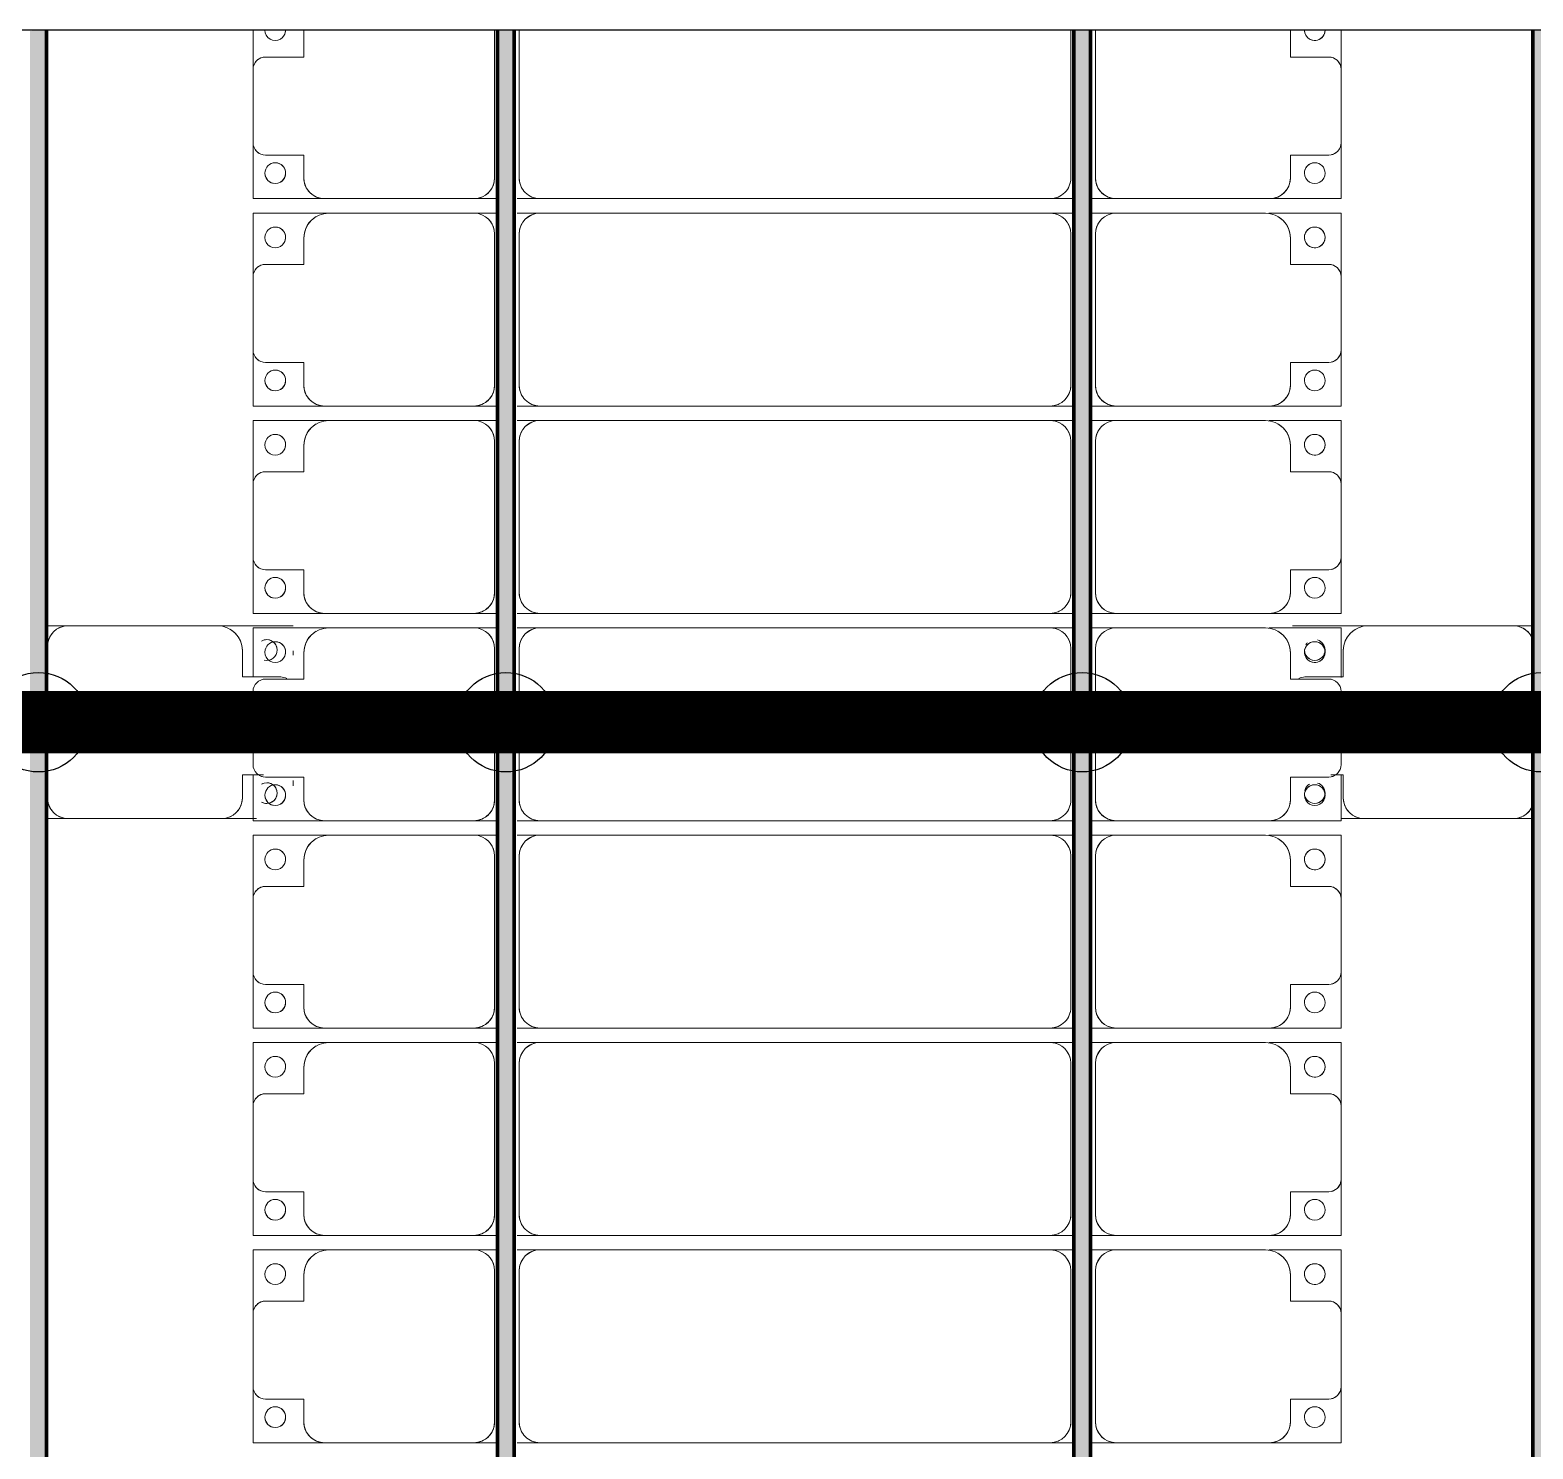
# Model space of a CAD drawing. Header units: millimetres. Extents: x -268744 to 115753, y -96240 to -10461.
# Drawn here: x -185584 to -181959, y -68068 to -64647 of the extents above; entities that cross this region are included whole.
import ezdxf

# ---------------------------------------------------------------- set-up
doc = ezdxf.new("R2010")
doc.units = ezdxf.units.MM
doc.layers.add('A-GENM', color=13, linetype='Continuous', lineweight=9)
doc.layers.add('S-BEAM', color=12, linetype='Continuous', lineweight=9)
doc.layers.add('GC-HOP 40x60 GIA CUONG', color=1, linetype='Continuous')

# ---------------------------------------------------------------- blocks, each defined once
blk = doc.blocks.new('Dai phao do pin - DẢI PHAO ĐỠ PIN-V4-KHUNG KẾT CẤU BÈ PIN 1')
at = {"layer": 'A-GENM', "color": 7}
for p, q in [((68487.6, 241.6), (68539.7, 241.6)), ((68487.6, 241.6), (68539.7, 241.6)), ((68899.7, 241.6), (68539.7, 241.6)), ((68899.7, 241.6), (69082.2, 241.6)), ((69082.2, 241.6), (68899.7, 241.6)), ((68489.7, 191.6), (68489.7, -173.4)), ((68959.7, 118.2), (68959.7, 181.6)), ((69082.2, 181.2), (69082.2, 170.6)), ((69082.2, 170.6), (69082.2, 181.2)), ((69052.2, 118.2), (68959.7, 118.2)), ((68959.7, -173.4), (68959.7, -118.2)), ((68959.7, -118.2), (69010.6, -118.2)), ((69082.2, -131.3), (69082.2, -144.7)), ((69082.2, -144.7), (69082.2, -131.3)), ((68539.7, -223.4), (68487.6, -223.4)), ((68539.7, -223.4), (68487.6, -223.4)), ((68539.7, -223.4), (68909.7, -223.4)), ((68993.6, -223.4), (68909.7, -223.4)), ((68909.7, -223.4), (68993.6, -223.4))]:
    blk.add_line(p, q, dxfattribs=at)
for centre, radius, start, end in [((68539.7, 191.6), 50, 90, 180), ((68539.7, 191.6), 50, 105, 180), ((68899.7, 181.6), 60, 360, 90), ((68899.7, 181.6), 60, 360, 60), ((69018.6, 183.2), 25, 0, 120), ((69018.6, 183.2), 25, 90, 120), ((69018.6, 183.2), 25, 255, 0), ((69018.6, 183.2), 25, 255, 0), ((69018.6, 183.2), 25, 0, 89.8669), ((69052.2, 88.2), 30, 60, 90), ((69018.6, -161.8), 25, 0, 120), ((69018.6, -161.8), 25, 105, 120), ((69018.6, -161.8), 25, 0, 89.8669), ((68539.7, -173.4), 50, 180, 270), ((68539.7, -173.4), 50, 180, 255), ((68909.7, -173.4), 50, 270, 360), ((68909.7, -173.4), 50, 285, 360), ((69018.6, -161.8), 25, 240, 0), ((69018.6, -161.8), 25, 270.1331, 0), ((69018.6, -161.8), 25, 240, 270)]:
    blk.add_arc(centre, radius, start, end, dxfattribs=at)
blk = doc.blocks.new('Dầm C52 - Hộp 40x60-V24-KHUNG KẾT CẤU BÈ PIN 1')
at = {"layer": 'S-BEAM', "color": 4, "lineweight": 25}
blk.add_line((145811, -20), (-145811, -20), dxfattribs=at)
blk = doc.blocks.new('Dải phao đi lại kèm đỡ invester - DẢI PHAO ĐI LẠI-102783-KHUNG KẾT CẤU BÈ PIN 1')
at = {"layer": 'A-GENM', "color": 7}
for p, q in [((44318.9, 1312.2), (44411.8, 1312.2)), ((44411.8, 1312.2), (44318.9, 1312.2)), ((44588.2, 1312.2), (44411.8, 1312.2)), ((44588.2, 1312.2), (44723.4, 1312.2)), ((44723.4, 1312.2), (44588.2, 1312.2)), ((44723.4, 1312.2), (44723.4, 1139.7)), ((44723.4, 1139.7), (44723.4, 1312.2)), ((44758.4, 1312.2), (44911.8, 1312.2)), ((44758.4, 1138.2), (44758.4, 1312.2)), ((44758.4, 1312.2), (44758.4, 1138.2)), ((44911.8, 1312.2), (44758.4, 1312.2)), ((45088.2, 1312.2), (44911.8, 1312.2)), ((45088.2, 1312.2), (45223.4, 1312.2)), ((45223.4, 1312.2), (45088.2, 1312.2)), ((45223.4, 1312.2), (45223.4, 1139.7)), ((45223.4, 1139.7), (45223.4, 1312.2)), ((45258.4, 1312.2), (45411.8, 1312.2)), ((45258.4, 1138.2), (45258.4, 1312.2)), ((45258.4, 1312.2), (45258.4, 1138.2)), ((45411.8, 1312.2), (45258.4, 1312.2)), ((45588.2, 1312.2), (45411.8, 1312.2)), ((45588.2, 1312.2), (45723.4, 1312.2)), ((45723.4, 1312.2), (45588.2, 1312.2)), ((45723.4, 1312.2), (45723.4, 1139.7)), ((45723.4, 1139.7), (45723.4, 1312.2)), ((45758.4, 1312.2), (45878.1, 1312.2)), ((45758.4, 1138.2), (45758.4, 1312.2)), ((45758.4, 1312.2), (45758.4, 1138.2)), ((45878.1, 1312.2), (45758.4, 1312.2)), ((46088.2, 1312.2), (45911.8, 1312.2)), ((46111.9, 1312.2), (46223.4, 1312.2)), ((46223.4, 1312.2), (46111.9, 1312.2)), ((46223.4, 1312.2), (46223.4, 1139.7)), ((46223.4, 1139.7), (46223.4, 1312.2)), ((46258.4, 1312.2), (46411.8, 1312.2)), ((46258.4, 1138.2), (46258.4, 1312.2)), ((46258.4, 1312.2), (46258.4, 1138.2)), ((46411.8, 1312.2), (46258.4, 1312.2)), ((46588.2, 1312.2), (46411.8, 1312.2)), ((46588.2, 1312.2), (46723.4, 1312.2)), ((46723.4, 1312.2), (46588.2, 1312.2)), ((46723.4, 1312.2), (46723.4, 1139.7)), ((46723.4, 1139.7), (46723.4, 1312.2)), ((46758.4, 1312.2), (46911.8, 1312.2)), ((46758.4, 1138.2), (46758.4, 1312.2)), ((46758.4, 1312.2), (46758.4, 1138.2)), ((46911.8, 1312.2), (46758.4, 1312.2)), ((47088.2, 1312.2), (46911.8, 1312.2)), ((47089.1, 1312.2), (47223.4, 1312.2)), ((47223.4, 1312.2), (47089.1, 1312.2)), ((47223.4, 1312.2), (47223.4, 1139.7)), ((47223.4, 1139.7), (47223.4, 1312.2)), ((47258.4, 1312.2), (47411.8, 1312.2)), ((47258.4, 1138.2), (47258.4, 1312.2)), ((47258.4, 1312.2), (47258.4, 1138.2)), ((47411.8, 1312.2), (47258.4, 1312.2)), ((47588.2, 1312.2), (47411.8, 1312.2)), ((47588.2, 1312.2), (47723.4, 1312.2)), ((47723.4, 1312.2), (47588.2, 1312.2)), ((47723.4, 1312.2), (47723.4, 1139.7)), ((47723.4, 1139.7), (47723.4, 1312.2)), ((44381.8, 1282.2), (44381.8, 1189.7)), ((44618.2, 1189.7), (44618.2, 1282.2)), ((44881.8, 1282.2), (44881.8, 1189.7)), ((45118.2, 1189.7), (45118.2, 1282.2)), ((45381.8, 1282.2), (45381.8, 1189.7)), ((45618.2, 1189.7), (45618.2, 1282.2)), ((45881.8, 1282.2), (45881.8, 1189.7)), ((46118.2, 1189.7), (46118.2, 1282.2)), ((46381.8, 1282.2), (46381.8, 1189.7)), ((46618.2, 1189.7), (46618.2, 1282.2)), ((46881.8, 1282.2), (46881.8, 1189.7)), ((47118.2, 1189.7), (47118.2, 1282.2)), ((47381.8, 1282.2), (47381.8, 1189.7)), ((47618.2, 1189.7), (47618.2, 1282.2)), ((44381.8, 1189.7), (44318.4, 1189.7)), ((44673.4, 1189.7), (44618.2, 1189.7)), ((44881.8, 1189.7), (44818.4, 1189.7)), ((45173.4, 1189.7), (45118.2, 1189.7)), ((45381.8, 1189.7), (45318.4, 1189.7)), ((45673.4, 1189.7), (45618.2, 1189.7)), ((45881.8, 1189.7), (45818.4, 1189.7)), ((46173.4, 1189.7), (46118.2, 1189.7)), ((46381.8, 1189.7), (46318.4, 1189.7)), ((46673.4, 1189.7), (46618.2, 1189.7)), ((46881.8, 1189.7), (46818.4, 1189.7)), ((47173.4, 1189.7), (47118.2, 1189.7)), ((47381.8, 1189.7), (47318.4, 1189.7)), ((47673.4, 1189.7), (47618.2, 1189.7)), ((44723.4, 769.7), (44723.4, 1139.7)), ((44758.4, 1129.7), (44758.4, 769.7)), ((45223.4, 769.7), (45223.4, 1139.7)), ((45258.4, 1129.7), (45258.4, 769.7)), ((45723.4, 769.7), (45723.4, 1139.7)), ((45758.4, 1129.7), (45758.4, 769.7)), ((46223.4, 769.7), (46223.4, 1139.7)), ((46258.4, 1129.7), (46258.4, 769.7)), ((46723.4, 769.7), (46723.4, 1139.7)), ((46758.4, 1129.7), (46758.4, 769.7)), ((47223.4, 769.7), (47223.4, 1139.7)), ((47258.4, 1129.7), (47258.4, 769.7)), ((47723.4, 769.7), (47723.4, 1139.7)), ((44723.4, 769.7), (44723.4, 707.6)), ((44723.4, 769.7), (44723.4, 707.6)), ((44758.4, 707.6), (44758.4, 769.7)), ((44758.4, 707.6), (44758.4, 769.7)), ((45223.4, 769.7), (45223.4, 707.6)), ((45223.4, 769.7), (45223.4, 707.6)), ((45258.4, 707.6), (45258.4, 769.7)), ((45258.4, 707.6), (45258.4, 769.7)), ((45723.4, 769.7), (45723.4, 707.6)), ((45723.4, 769.7), (45723.4, 707.6)), ((45758.4, 707.6), (45758.4, 769.7)), ((45758.4, 707.6), (45758.4, 769.7)), ((46223.4, 769.7), (46223.4, 707.6)), ((46223.4, 769.7), (46223.4, 707.6)), ((46258.4, 707.6), (46258.4, 769.7)), ((46258.4, 707.6), (46258.4, 769.7)), ((46723.4, 769.7), (46723.4, 707.6)), ((46723.4, 769.7), (46723.4, 707.6)), ((46758.4, 707.6), (46758.4, 769.7)), ((46758.4, 707.6), (46758.4, 769.7)), ((47223.4, 769.7), (47223.4, 707.6)), ((47223.4, 769.7), (47223.4, 707.6)), ((47258.4, 707.6), (47258.4, 769.7)), ((47258.4, 707.6), (47258.4, 769.7)), ((47723.4, 769.7), (47723.4, 707.6)), ((47723.4, 769.7), (47723.4, 707.6)), ((44318.9, 719.7), (44673.4, 719.7)), ((44808.4, 719.7), (45173.4, 719.7)), ((45308.4, 719.7), (45673.4, 719.7)), ((45808.4, 719.7), (46173.4, 719.7)), ((46308.4, 719.7), (46673.4, 719.7)), ((46808.4, 719.7), (47173.4, 719.7)), ((47308.4, 719.7), (47673.4, 719.7)), ((44673.4, 660.3), (44318.9, 660.3)), ((44723.4, 667.6), (44723.4, 610.3)), ((44723.4, 667.6), (44723.4, 610.3)), ((44758.4, 610.3), (44758.4, 667.6)), ((44758.4, 610.3), (44758.4, 667.6)), ((45173.4, 660.3), (44808.4, 660.3)), ((45223.4, 667.6), (45223.4, 610.3)), ((45223.4, 667.6), (45223.4, 610.3)), ((45258.4, 610.3), (45258.4, 667.6)), ((45258.4, 610.3), (45258.4, 667.6)), ((45673.4, 660.3), (45308.4, 660.3)), ((45723.4, 667.6), (45723.4, 610.3)), ((45723.4, 667.6), (45723.4, 610.3)), ((45758.4, 610.3), (45758.4, 667.6)), ((45758.4, 610.3), (45758.4, 667.6)), ((46173.4, 660.3), (45808.4, 660.3)), ((46223.4, 667.6), (46223.4, 610.3)), ((46223.4, 667.6), (46223.4, 610.3)), ((46258.4, 610.3), (46258.4, 667.6)), ((46258.4, 610.3), (46258.4, 667.6)), ((46673.4, 660.3), (46308.4, 660.3)), ((46723.4, 667.6), (46723.4, 610.3)), ((46723.4, 667.6), (46723.4, 610.3)), ((46758.4, 610.3), (46758.4, 667.6)), ((46758.4, 610.3), (46758.4, 667.6)), ((47173.4, 660.3), (46808.4, 660.3)), ((47223.4, 667.6), (47223.4, 610.3)), ((47223.4, 667.6), (47223.4, 610.3)), ((47258.4, 610.3), (47258.4, 667.6)), ((47258.4, 610.3), (47258.4, 667.6)), ((47673.4, 660.3), (47308.4, 660.3)), ((47723.4, 667.6), (47723.4, 610.3)), ((47723.4, 667.6), (47723.4, 610.3)), ((44723.4, -620.3), (44723.4, 610.3)), ((44758.4, 610.3), (44758.4, -620.3)), ((45223.4, -620.3), (45223.4, 610.3)), ((45258.4, 610.3), (45258.4, -620.3)), ((45723.4, -620.3), (45723.4, 610.3)), ((45758.4, 610.3), (45758.4, -620.3)), ((46223.4, -620.3), (46223.4, 610.3)), ((46258.4, 610.3), (46258.4, -620.3)), ((46723.4, -620.3), (46723.4, 610.3)), ((46758.4, 610.3), (46758.4, -620.3)), ((47223.4, -620.3), (47223.4, 610.3)), ((47258.4, 610.3), (47258.4, -620.3)), ((47723.4, -620.3), (47723.4, 610.3)), ((44723.4, -620.3), (44723.4, -674.8)), ((44723.4, -620.3), (44723.4, -674.8)), ((44758.4, -674.8), (44758.4, -620.3)), ((44758.4, -674.8), (44758.4, -620.3)), ((45223.4, -620.3), (45223.4, -674.8)), ((45223.4, -620.3), (45223.4, -674.8)), ((45258.4, -674.8), (45258.4, -620.3)), ((45258.4, -674.8), (45258.4, -620.3)), ((45723.4, -620.3), (45723.4, -674.8)), ((45723.4, -620.3), (45723.4, -674.8)), ((45758.4, -674.8), (45758.4, -620.3)), ((45758.4, -674.8), (45758.4, -620.3)), ((46223.4, -620.3), (46223.4, -674.8)), ((46223.4, -620.3), (46223.4, -674.8)), ((46258.4, -674.8), (46258.4, -620.3)), ((46258.4, -674.8), (46258.4, -620.3)), ((46723.4, -620.3), (46723.4, -674.8)), ((46723.4, -620.3), (46723.4, -674.8)), ((46758.4, -674.8), (46758.4, -620.3)), ((46758.4, -674.8), (46758.4, -620.3)), ((47223.4, -620.3), (47223.4, -674.8)), ((47223.4, -620.3), (47223.4, -674.8)), ((47258.4, -674.8), (47258.4, -620.3)), ((47258.4, -674.8), (47258.4, -620.3)), ((47723.4, -620.3), (47723.4, -674.8)), ((47723.4, -620.3), (47723.4, -674.8)), ((44318.9, -670.3), (44673.4, -670.3)), ((44808.4, -670.3), (45173.4, -670.3)), ((45308.4, -670.3), (45673.4, -670.3)), ((45808.4, -670.3), (46173.4, -670.3)), ((46308.4, -670.3), (46673.4, -670.3)), ((46808.4, -670.3), (47173.4, -670.3)), ((47308.4, -670.3), (47673.4, -670.3)), ((44723.4, -722.4), (44723.4, -779.7)), ((44723.4, -722.4), (44723.4, -779.7)), ((44758.4, -779.7), (44758.4, -722.4)), ((44758.4, -779.7), (44758.4, -722.4)), ((45223.4, -722.4), (45223.4, -779.7)), ((45223.4, -722.4), (45223.4, -779.7)), ((45258.4, -779.7), (45258.4, -722.4)), ((45258.4, -779.7), (45258.4, -722.4)), ((45723.4, -722.4), (45723.4, -779.7)), ((45723.4, -722.4), (45723.4, -779.7)), ((45758.4, -779.7), (45758.4, -722.4)), ((45758.4, -779.7), (45758.4, -722.4)), ((46223.4, -722.4), (46223.4, -779.7)), ((46223.4, -722.4), (46223.4, -779.7)), ((46258.4, -779.7), (46258.4, -722.4)), ((46258.4, -779.7), (46258.4, -722.4)), ((46723.4, -722.4), (46723.4, -779.7)), ((46723.4, -722.4), (46723.4, -779.7)), ((46758.4, -779.7), (46758.4, -722.4)), ((46758.4, -779.7), (46758.4, -722.4)), ((47223.4, -722.4), (47223.4, -779.7)), ((47223.4, -722.4), (47223.4, -779.7)), ((47258.4, -779.7), (47258.4, -722.4)), ((47258.4, -779.7), (47258.4, -722.4)), ((47723.4, -722.4), (47723.4, -779.7)), ((47723.4, -722.4), (47723.4, -779.7)), ((44673.4, -729.7), (44318.9, -729.7)), ((45173.4, -729.7), (44808.4, -729.7)), ((45673.4, -729.7), (45308.4, -729.7)), ((46173.4, -729.7), (45808.4, -729.7)), ((46673.4, -729.7), (46308.4, -729.7)), ((47173.4, -729.7), (46808.4, -729.7)), ((47673.4, -729.7), (47308.4, -729.7)), ((44723.4, -1139.7), (44723.4, -779.7)), ((44758.4, -779.7), (44758.4, -1129.7)), ((45223.4, -1139.7), (45223.4, -779.7)), ((45258.4, -779.7), (45258.4, -1129.7)), ((45723.4, -1139.7), (45723.4, -779.7)), ((45758.4, -779.7), (45758.4, -1129.7)), ((46223.4, -1139.7), (46223.4, -779.7)), ((46258.4, -779.7), (46258.4, -1129.7)), ((46723.4, -1139.7), (46723.4, -779.7)), ((46758.4, -779.7), (46758.4, -1129.7)), ((47223.4, -1139.7), (47223.4, -779.7)), ((47258.4, -779.7), (47258.4, -1129.7)), ((47723.4, -1139.7), (47723.4, -779.7)), ((44723.4, -1139.7), (44723.4, -1312.2)), ((44723.4, -1312.2), (44723.4, -1139.7)), ((44758.4, -1312.2), (44758.4, -1129.7)), ((44758.4, -1129.7), (44758.4, -1312.2)), ((45223.4, -1139.7), (45223.4, -1312.2)), ((45223.4, -1312.2), (45223.4, -1139.7)), ((45258.4, -1312.2), (45258.4, -1129.7)), ((45258.4, -1129.7), (45258.4, -1312.2)), ((45723.4, -1139.7), (45723.4, -1312.2)), ((45723.4, -1312.2), (45723.4, -1139.7)), ((45758.4, -1312.2), (45758.4, -1129.7)), ((45758.4, -1129.7), (45758.4, -1312.2)), ((46223.4, -1139.7), (46223.4, -1312.2)), ((46223.4, -1312.2), (46223.4, -1139.7)), ((46258.4, -1312.2), (46258.4, -1129.7)), ((46258.4, -1129.7), (46258.4, -1312.2)), ((46723.4, -1139.7), (46723.4, -1312.2)), ((46723.4, -1312.2), (46723.4, -1139.7)), ((46758.4, -1312.2), (46758.4, -1129.7)), ((46758.4, -1129.7), (46758.4, -1312.2)), ((47223.4, -1139.7), (47223.4, -1312.2)), ((47223.4, -1312.2), (47223.4, -1139.7)), ((47258.4, -1312.2), (47258.4, -1129.7)), ((47258.4, -1129.7), (47258.4, -1312.2)), ((47723.4, -1139.7), (47723.4, -1312.2)), ((47723.4, -1312.2), (47723.4, -1139.7)), ((44318.4, -1189.7), (44381.8, -1189.7)), ((44381.8, -1189.7), (44381.8, -1282.2)), ((44618.2, -1282.2), (44618.2, -1189.7)), ((44618.2, -1189.7), (44673.4, -1189.7)), ((44818.4, -1189.7), (44881.8, -1189.7)), ((44881.8, -1189.7), (44881.8, -1282.2)), ((45118.2, -1282.2), (45118.2, -1189.7)), ((45118.2, -1189.7), (45173.4, -1189.7)), ((45318.4, -1189.7), (45381.8, -1189.7)), ((45381.8, -1189.7), (45381.8, -1282.2)), ((45618.2, -1282.2), (45618.2, -1189.7)), ((45618.2, -1189.7), (45673.4, -1189.7)), ((45818.4, -1189.7), (45881.8, -1189.7)), ((45881.8, -1189.7), (45881.8, -1282.2)), ((46118.2, -1282.2), (46118.2, -1189.7)), ((46118.2, -1189.7), (46173.4, -1189.7)), ((46318.4, -1189.7), (46381.8, -1189.7)), ((46381.8, -1189.7), (46381.8, -1282.2)), ((46618.2, -1282.2), (46618.2, -1189.7)), ((46618.2, -1189.7), (46673.4, -1189.7)), ((46818.4, -1189.7), (46881.8, -1189.7)), ((46881.8, -1189.7), (46881.8, -1282.2)), ((47118.2, -1282.2), (47118.2, -1189.7)), ((47118.2, -1189.7), (47173.4, -1189.7)), ((47318.4, -1189.7), (47381.8, -1189.7)), ((47381.8, -1189.7), (47381.8, -1282.2)), ((47618.2, -1282.2), (47618.2, -1189.7)), ((47618.2, -1189.7), (47673.4, -1189.7)), ((44411.8, -1312.2), (44318.9, -1312.2)), ((44318.9, -1312.2), (44411.8, -1312.2)), ((44411.8, -1312.2), (44588.2, -1312.2)), ((44723.4, -1312.2), (44588.2, -1312.2)), ((44588.2, -1312.2), (44723.4, -1312.2)), ((44911.8, -1312.2), (44758.4, -1312.2)), ((44758.4, -1312.2), (44911.8, -1312.2)), ((44911.8, -1312.2), (45088.2, -1312.2)), ((45223.4, -1312.2), (45088.2, -1312.2)), ((45088.2, -1312.2), (45223.4, -1312.2)), ((45411.8, -1312.2), (45258.4, -1312.2)), ((45258.4, -1312.2), (45411.8, -1312.2)), ((45411.8, -1312.2), (45588.2, -1312.2)), ((45723.4, -1312.2), (45588.2, -1312.2)), ((45588.2, -1312.2), (45723.4, -1312.2)), ((45876.8, -1312.2), (45758.4, -1312.2)), ((45758.4, -1312.2), (45876.8, -1312.2)), ((45911.8, -1312.2), (46088.2, -1312.2)), ((46223.4, -1312.2), (46113.2, -1312.2)), ((46113.2, -1312.2), (46223.4, -1312.2)), ((46411.8, -1312.2), (46258.4, -1312.2)), ((46258.4, -1312.2), (46411.8, -1312.2)), ((46411.8, -1312.2), (46588.2, -1312.2)), ((46723.4, -1312.2), (46588.2, -1312.2)), ((46588.2, -1312.2), (46723.4, -1312.2)), ((46911.8, -1312.2), (46758.4, -1312.2)), ((46758.4, -1312.2), (46911.8, -1312.2)), ((46911.8, -1312.2), (47088.2, -1312.2)), ((47223.4, -1312.2), (47089.1, -1312.2)), ((47089.1, -1312.2), (47223.4, -1312.2)), ((47411.8, -1312.2), (47258.4, -1312.2)), ((47258.4, -1312.2), (47411.8, -1312.2)), ((47411.8, -1312.2), (47588.2, -1312.2)), ((47723.4, -1312.2), (47588.2, -1312.2)), ((47588.2, -1312.2), (47723.4, -1312.2))]:
    blk.add_line(p, q, dxfattribs=at)
for centre, radius, start, end in [((44411.8, 1282.2), 30, 90, 180), ((44411.8, 1282.2), 30, 105, 165), ((44588.2, 1282.2), 30, 360, 90), ((44588.2, 1282.2), 30, 60, 75), ((44588.2, 1282.2), 30, 15, 75), ((44588.2, 1282.2), 30, 60, 75), ((44911.8, 1282.2), 30, 90, 180), ((44911.8, 1282.2), 30, 105, 165), ((45088.2, 1282.2), 30, 0, 90), ((45088.2, 1282.2), 30, 60, 75), ((45088.2, 1282.2), 30, 15, 75), ((45088.2, 1282.2), 30, 60, 75), ((45411.8, 1282.2), 30, 90, 180), ((45411.8, 1282.2), 30, 105, 165), ((45588.2, 1282.2), 30, 0, 90), ((45588.2, 1282.2), 30, 60, 75), ((45588.2, 1282.2), 30, 15, 75), ((45588.2, 1282.2), 30, 60, 75), ((45911.8, 1282.2), 30, 90, 180), ((46088.2, 1282.2), 30, 0, 90), ((46411.8, 1282.2), 30, 90, 180), ((46411.8, 1282.2), 30, 105, 165), ((46588.2, 1282.2), 30, 360, 90), ((46588.2, 1282.2), 30, 60, 75), ((46588.2, 1282.2), 30, 15, 75), ((46588.2, 1282.2), 30, 60, 75), ((46911.8, 1282.2), 30, 90, 180), ((46911.8, 1282.2), 30, 105, 165), ((47088.2, 1282.2), 30, 0, 90), ((47088.2, 1282.2), 30, 60, 88.2539), ((47088.2, 1282.2), 30, 15, 88.2539), ((47088.2, 1282.2), 30, 60, 88.2539), ((47411.8, 1282.2), 30, 90, 180), ((47411.8, 1282.2), 30, 105, 165), ((47588.2, 1282.2), 30, 0, 90), ((47588.2, 1282.2), 30, 60, 75), ((47588.2, 1282.2), 30, 15, 75), ((47588.2, 1282.2), 30, 60, 75), ((44316.8, 1248.6), 25, 270, 90), ((44316.8, 1248.6), 25, 300, 90), ((44411.8, 1282.2), 30, 135, 165), ((44411.8, 1282.2), 30, 135, 165), ((44588.2, 1282.2), 30, 15, 30), ((44588.2, 1282.2), 30, 15, 30), ((44661.8, 1248.6), 25, 90, 270), ((44661.8, 1248.6), 25, 90, 180), ((44661.8, 1248.6), 25, 270, 90), ((44661.8, 1248.6), 25, 270, 90), ((44816.8, 1248.6), 25, 90, 270), ((44816.8, 1248.6), 25, 90, 255), ((44816.8, 1248.6), 25, 270, 90), ((44816.8, 1248.6), 25, 300, 90), ((44911.8, 1282.2), 30, 135, 165), ((44911.8, 1282.2), 30, 135, 165), ((45088.2, 1282.2), 30, 15, 30), ((45088.2, 1282.2), 30, 15, 30), ((45161.8, 1248.6), 25, 90, 270), ((45161.8, 1248.6), 25, 90, 180), ((45161.8, 1248.6), 25, 270, 90), ((45161.8, 1248.6), 25, 270, 90), ((45316.8, 1248.6), 25, 90, 270), ((45316.8, 1248.6), 25, 90, 255), ((45316.8, 1248.6), 25, 270, 90), ((45316.8, 1248.6), 25, 300, 90), ((45411.8, 1282.2), 30, 135, 165), ((45411.8, 1282.2), 30, 135, 165), ((45588.2, 1282.2), 30, 15, 30), ((45588.2, 1282.2), 30, 15, 30), ((45661.8, 1248.6), 25, 90, 270), ((45661.8, 1248.6), 25, 90, 180), ((45661.8, 1248.6), 25, 270, 90), ((45661.8, 1248.6), 25, 270, 90), ((45816.8, 1248.6), 25, 90, 270), ((45816.8, 1248.6), 25, 90, 255), ((45816.8, 1248.6), 25, 270, 90), ((45816.8, 1248.6), 25, 300, 90), ((46088.2, 1282.2), 30, 15, 30), ((46088.2, 1282.2), 30, 15, 30), ((46161.8, 1248.6), 25, 90, 270), ((46161.8, 1248.6), 25, 90, 180), ((46161.8, 1248.6), 25, 270, 90), ((46161.8, 1248.6), 25, 270, 90), ((46316.8, 1248.6), 25, 90, 270), ((46316.8, 1248.6), 25, 90, 255), ((46316.8, 1248.6), 25, 270, 90), ((46316.8, 1248.6), 25, 300, 90), ((46411.8, 1282.2), 30, 135, 165), ((46411.8, 1282.2), 30, 135, 165), ((46588.2, 1282.2), 30, 15, 30), ((46588.2, 1282.2), 30, 15, 30), ((46661.8, 1248.6), 25, 90, 270), ((46661.8, 1248.6), 25, 90, 180), ((46661.8, 1248.6), 25, 270, 90), ((46661.8, 1248.6), 25, 270, 90), ((46816.8, 1248.6), 25, 90, 270), ((46816.8, 1248.6), 25, 90, 255), ((46816.8, 1248.6), 25, 270, 90), ((46816.8, 1248.6), 25, 300, 90), ((46911.8, 1282.2), 30, 135, 165), ((46911.8, 1282.2), 30, 135, 165), ((47088.2, 1282.2), 30, 15, 30), ((47088.2, 1282.2), 30, 15, 30), ((47161.8, 1248.6), 25, 90, 270), ((47161.8, 1248.6), 25, 90, 180), ((47161.8, 1248.6), 25, 270, 90), ((47161.8, 1248.6), 25, 270, 90), ((47316.8, 1248.6), 25, 90, 270), ((47316.8, 1248.6), 25, 90, 255), ((47316.8, 1248.6), 25, 270, 90), ((47316.8, 1248.6), 25, 300, 90), ((47411.8, 1282.2), 30, 135, 165), ((47411.8, 1282.2), 30, 135, 165), ((47588.2, 1282.2), 30, 15, 30), ((47588.2, 1282.2), 30, 15, 30), ((47661.8, 1248.6), 25, 90, 270), ((47661.8, 1248.6), 25, 90, 180), ((47661.8, 1248.6), 25, 270, 90), ((47661.8, 1248.6), 25, 270, 90), ((44661.8, 1248.6), 25, 195, 255), ((45161.8, 1248.6), 25, 195, 255), ((45661.8, 1248.6), 25, 195, 255), ((46161.8, 1248.6), 25, 195, 255), ((46661.8, 1248.6), 25, 195, 255), ((47161.8, 1248.6), 25, 195, 255), ((47661.8, 1248.6), 25, 195, 255), ((44316.8, 1248.6), 25, 270, 285), ((44816.8, 1248.6), 25, 270, 285), ((45316.8, 1248.6), 25, 270, 285), ((45816.8, 1248.6), 25, 270, 285), ((46316.8, 1248.6), 25, 270, 285), ((46816.8, 1248.6), 25, 270, 285), ((47316.8, 1248.6), 25, 270, 285), ((44673.4, 1139.7), 50, 0, 90), ((44673.4, 1139.7), 50, 15, 90), ((44818.4, 1129.7), 60, 90, 180), ((44818.4, 1129.7), 60, 90, 150), ((45173.4, 1139.7), 50, 0, 90), ((45173.4, 1139.7), 50, 15, 90), ((45318.4, 1129.7), 60, 90, 180), ((45318.4, 1129.7), 60, 90, 150), ((45673.4, 1139.7), 50, 360, 90), ((45673.4, 1139.7), 50, 15, 90), ((45818.4, 1129.7), 60, 90, 180), ((45818.4, 1129.7), 60, 90, 150), ((46173.4, 1139.7), 50, 360, 90), ((46173.4, 1139.7), 50, 15, 90), ((46318.4, 1129.7), 60, 90, 180), ((46318.4, 1129.7), 60, 90, 150), ((46673.4, 1139.7), 50, 360, 90), ((46673.4, 1139.7), 50, 15, 90), ((46818.4, 1129.7), 60, 90, 180), ((46818.4, 1129.7), 60, 90, 150), ((47173.4, 1139.7), 50, 360, 90), ((47173.4, 1139.7), 50, 15, 90), ((47318.4, 1129.7), 60, 90, 180), ((47318.4, 1129.7), 60, 90, 150), ((47673.4, 1139.7), 50, 360, 90), ((47673.4, 1139.7), 50, 15, 90), ((44673.4, 769.7), 50, 270, 0), ((44808.4, 769.7), 50, 180, 270), ((45173.4, 769.7), 50, 270, 0), ((45308.4, 769.7), 50, 180, 270), ((45673.4, 769.7), 50, 270, 360), ((45808.4, 769.7), 50, 180, 270), ((46173.4, 769.7), 50, 270, 0), ((46308.4, 769.7), 50, 180, 270), ((46673.4, 769.7), 50, 270, 360), ((46808.4, 769.7), 50, 180, 270), ((47173.4, 769.7), 50, 270, 360), ((47308.4, 769.7), 50, 180, 270), ((47673.4, 769.7), 50, 270, 360), ((44673.4, 769.7), 50, 270, 345), ((44808.4, 769.7), 50, 195, 270), ((45173.4, 769.7), 50, 270, 345), ((45308.4, 769.7), 50, 195, 270), ((45673.4, 769.7), 50, 270, 345), ((45808.4, 769.7), 50, 195, 270), ((46173.4, 769.7), 50, 270, 345), ((46308.4, 769.7), 50, 195, 270), ((46673.4, 769.7), 50, 270, 345), ((46808.4, 769.7), 50, 195, 270), ((47173.4, 769.7), 50, 270, 345), ((47308.4, 769.7), 50, 195, 270), ((47673.4, 769.7), 50, 270, 345), ((44673.4, 610.3), 50, 360, 90), ((44673.4, 610.3), 50, 60, 90), ((44808.4, 610.3), 50, 90, 180), ((44808.4, 610.3), 50, 105, 120), ((45173.4, 610.3), 50, 0, 90), ((45173.4, 610.3), 50, 60, 90), ((45308.4, 610.3), 50, 90, 180), ((45308.4, 610.3), 50, 105, 120), ((45673.4, 610.3), 50, 0, 90), ((45673.4, 610.3), 50, 60, 90), ((45808.4, 610.3), 50, 90, 180), ((45808.4, 610.3), 50, 105, 120), ((46173.4, 610.3), 50, 360, 90), ((46173.4, 610.3), 50, 60, 90), ((46308.4, 610.3), 50, 90, 180), ((46308.4, 610.3), 50, 105, 120), ((46673.4, 610.3), 50, 360, 90), ((46673.4, 610.3), 50, 60, 90), ((46808.4, 610.3), 50, 90, 180), ((46808.4, 610.3), 50, 105, 120), ((47173.4, 610.3), 50, 0, 90), ((47173.4, 610.3), 50, 60, 90), ((47308.4, 610.3), 50, 90, 180), ((47308.4, 610.3), 50, 105, 120), ((47673.4, 610.3), 50, 0, 90), ((47673.4, 610.3), 50, 60, 90), ((44673.4, 610.3), 50, 15, 30), ((44808.4, 610.3), 50, 150, 180), ((45173.4, 610.3), 50, 15, 30), ((45308.4, 610.3), 50, 150, 180), ((45673.4, 610.3), 50, 15, 30), ((45808.4, 610.3), 50, 150, 180), ((46173.4, 610.3), 50, 15, 30), ((46308.4, 610.3), 50, 150, 180), ((46673.4, 610.3), 50, 15, 30), ((46808.4, 610.3), 50, 150, 180), ((47173.4, 610.3), 50, 15, 30), ((47308.4, 610.3), 50, 150, 180), ((47673.4, 610.3), 50, 15, 30), ((44673.4, -620.3), 50, 270, 0), ((44673.4, -620.3), 50, 330, 0), ((44808.4, -620.3), 50, 180, 270), ((44808.4, -620.3), 50, 195, 225), ((45173.4, -620.3), 50, 270, 0), ((45173.4, -620.3), 50, 330, 0), ((45308.4, -620.3), 50, 180, 270), ((45308.4, -620.3), 50, 195, 225), ((45673.4, -620.3), 50, 270, 0), ((45673.4, -620.3), 50, 330, 0), ((45808.4, -620.3), 50, 180, 270), ((45808.4, -620.3), 50, 195, 225), ((46173.4, -620.3), 50, 270, 0), ((46173.4, -620.3), 50, 330, 0), ((46308.4, -620.3), 50, 180, 270), ((46308.4, -620.3), 50, 195, 225), ((46673.4, -620.3), 50, 270, 0), ((46673.4, -620.3), 50, 330, 0), ((46808.4, -620.3), 50, 180, 270), ((46808.4, -620.3), 50, 195, 225), ((47173.4, -620.3), 50, 270, 0), ((47173.4, -620.3), 50, 330, 360), ((47308.4, -620.3), 50, 180, 270), ((47308.4, -620.3), 50, 195, 225), ((47673.4, -620.3), 50, 270, 0), ((47673.4, -620.3), 50, 330, 360), ((44673.4, -620.3), 50, 270, 300), ((44808.4, -620.3), 50, 240, 270), ((45173.4, -620.3), 50, 270, 300), ((45308.4, -620.3), 50, 240, 270), ((45673.4, -620.3), 50, 270, 300), ((45808.4, -620.3), 50, 240, 270), ((46173.4, -620.3), 50, 270, 300), ((46308.4, -620.3), 50, 240, 270), ((46673.4, -620.3), 50, 270, 300), ((46808.4, -620.3), 50, 240, 270), ((47173.4, -620.3), 50, 270, 300), ((47308.4, -620.3), 50, 240, 270), ((47673.4, -620.3), 50, 270, 300), ((44673.4, -779.7), 50, 0, 90), ((44673.4, -779.7), 50, 15, 90), ((44808.4, -779.7), 50, 90, 180), ((44808.4, -779.7), 50, 90, 165), ((45173.4, -779.7), 50, 360, 90), ((45173.4, -779.7), 50, 15, 90), ((45308.4, -779.7), 50, 90, 180), ((45308.4, -779.7), 50, 90, 165), ((45673.4, -779.7), 50, 360, 90), ((45673.4, -779.7), 50, 15, 90), ((45808.4, -779.7), 50, 90, 180), ((45808.4, -779.7), 50, 90, 165), ((46173.4, -779.7), 50, 360, 90), ((46173.4, -779.7), 50, 15, 90), ((46308.4, -779.7), 50, 90, 180), ((46308.4, -779.7), 50, 90, 165), ((46673.4, -779.7), 50, 360, 90), ((46673.4, -779.7), 50, 15, 90), ((46808.4, -779.7), 50, 90, 180), ((46808.4, -779.7), 50, 90, 165), ((47173.4, -779.7), 50, 360, 90), ((47173.4, -779.7), 50, 15, 90), ((47308.4, -779.7), 50, 90, 180), ((47308.4, -779.7), 50, 90, 165), ((47673.4, -779.7), 50, 360, 90), ((47673.4, -779.7), 50, 15, 90), ((44673.4, -1139.7), 50, 270, 0), ((44673.4, -1139.7), 50, 270, 345), ((44818.4, -1129.7), 60, 180, 270), ((44818.4, -1129.7), 60, 210, 270), ((45173.4, -1139.7), 50, 270, 0), ((45173.4, -1139.7), 50, 270, 345), ((45318.4, -1129.7), 60, 180, 270), ((45318.4, -1129.7), 60, 210, 270), ((45673.4, -1139.7), 50, 270, 0), ((45673.4, -1139.7), 50, 270, 345), ((45818.4, -1129.7), 60, 180, 270), ((45818.4, -1129.7), 60, 210, 270), ((46173.4, -1139.7), 50, 270, 360), ((46173.4, -1139.7), 50, 270, 345), ((46318.4, -1129.7), 60, 180, 270), ((46318.4, -1129.7), 60, 210, 270), ((46673.4, -1139.7), 50, 270, 360), ((46673.4, -1139.7), 50, 270, 345), ((46818.4, -1129.7), 60, 180, 270), ((46818.4, -1129.7), 60, 210, 270), ((47173.4, -1139.7), 50, 270, 360), ((47173.4, -1139.7), 50, 270, 345), ((47318.4, -1129.7), 60, 180, 270), ((47318.4, -1129.7), 60, 210, 270), ((47673.4, -1139.7), 50, 270, 0), ((47673.4, -1139.7), 50, 270, 345), ((44316.8, -1258.6), 25, 270, 90), ((44316.8, -1258.6), 25, 60, 90), ((44316.8, -1258.6), 25, 270, 30), ((44661.8, -1258.6), 25, 90, 270), ((44661.8, -1258.6), 25, 180, 270), ((44661.8, -1258.6), 25, 90, 165), ((44661.8, -1258.6), 25, 270, 90), ((44661.8, -1258.6), 25, 15, 90), ((44661.8, -1258.6), 25, 270, 360), ((44816.8, -1258.6), 25, 90, 270), ((44816.8, -1258.6), 25, 180, 270), ((44816.8, -1258.6), 25, 90, 165), ((44816.8, -1258.6), 25, 270, 90), ((44816.8, -1258.6), 25, 60, 90), ((44816.8, -1258.6), 25, 270, 30), ((45161.8, -1258.6), 25, 90, 270), ((45161.8, -1258.6), 25, 180, 270), ((45161.8, -1258.6), 25, 90, 165), ((45161.8, -1258.6), 25, 270, 90), ((45161.8, -1258.6), 25, 15, 90), ((45161.8, -1258.6), 25, 270, 0), ((45316.8, -1258.6), 25, 90, 270), ((45316.8, -1258.6), 25, 180, 270), ((45316.8, -1258.6), 25, 90, 165), ((45316.8, -1258.6), 25, 270, 90), ((45316.8, -1258.6), 25, 60, 90), ((45316.8, -1258.6), 25, 270, 30), ((45661.8, -1258.6), 25, 90, 270), ((45661.8, -1258.6), 25, 180, 270), ((45661.8, -1258.6), 25, 90, 165), ((45661.8, -1258.6), 25, 270, 90), ((45661.8, -1258.6), 25, 15, 90), ((45661.8, -1258.6), 25, 270, 360), ((45816.8, -1258.6), 25, 90, 270), ((45816.8, -1258.6), 25, 180, 270), ((45816.8, -1258.6), 25, 90, 165), ((45816.8, -1258.6), 25, 270, 90), ((45816.8, -1258.6), 25, 60, 90), ((45816.8, -1258.6), 25, 270, 30), ((46161.8, -1258.6), 25, 90, 270), ((46161.8, -1258.6), 25, 180, 270), ((46161.8, -1258.6), 25, 90, 165), ((46161.8, -1258.6), 25, 270, 90), ((46161.8, -1258.6), 25, 15, 90), ((46161.8, -1258.6), 25, 270, 0), ((46316.8, -1258.6), 25, 90, 270), ((46316.8, -1258.6), 25, 180, 270), ((46316.8, -1258.6), 25, 90, 165), ((46316.8, -1258.6), 25, 270, 90), ((46316.8, -1258.6), 25, 60, 90), ((46316.8, -1258.6), 25, 270, 30), ((46661.8, -1258.6), 25, 90, 270), ((46661.8, -1258.6), 25, 180, 270), ((46661.8, -1258.6), 25, 90, 165), ((46661.8, -1258.6), 25, 270, 90), ((46661.8, -1258.6), 25, 15, 90), ((46661.8, -1258.6), 25, 270, 0), ((46816.8, -1258.6), 25, 90, 270), ((46816.8, -1258.6), 25, 180, 270), ((46816.8, -1258.6), 25, 90, 165), ((46816.8, -1258.6), 25, 270, 90), ((46816.8, -1258.6), 25, 60, 90), ((46816.8, -1258.6), 25, 270, 30), ((47161.8, -1258.6), 25, 90, 270), ((47161.8, -1258.6), 25, 180, 270), ((47161.8, -1258.6), 25, 90, 165), ((47161.8, -1258.6), 25, 270, 90), ((47161.8, -1258.6), 25, 15, 90), ((47161.8, -1258.6), 25, 270, 0), ((47316.8, -1258.6), 25, 90, 270), ((47316.8, -1258.6), 25, 180, 270), ((47316.8, -1258.6), 25, 90, 165), ((47316.8, -1258.6), 25, 270, 90), ((47316.8, -1258.6), 25, 60, 90), ((47316.8, -1258.6), 25, 270, 30), ((47661.8, -1258.6), 25, 90, 270), ((47661.8, -1258.6), 25, 180, 270), ((47661.8, -1258.6), 25, 90, 165), ((47661.8, -1258.6), 25, 270, 90), ((47661.8, -1258.6), 25, 15, 90), ((47661.8, -1258.6), 25, 270, 0), ((44411.8, -1282.2), 30, 180, 270), ((44411.8, -1282.2), 30, 195, 225), ((44411.8, -1282.2), 30, 195, 255), ((44411.8, -1282.2), 30, 195, 225), ((44588.2, -1282.2), 30, 270, 0), ((44588.2, -1282.2), 30, 285, 345), ((44588.2, -1282.2), 30, 315, 345), ((44588.2, -1282.2), 30, 315, 345), ((44911.8, -1282.2), 30, 180, 270), ((44911.8, -1282.2), 30, 195, 225), ((44911.8, -1282.2), 30, 195, 255), ((44911.8, -1282.2), 30, 195, 225), ((45088.2, -1282.2), 30, 270, 0), ((45088.2, -1282.2), 30, 285, 345), ((45088.2, -1282.2), 30, 315, 345), ((45088.2, -1282.2), 30, 315, 345), ((45411.8, -1282.2), 30, 180, 270), ((45411.8, -1282.2), 30, 195, 225), ((45411.8, -1282.2), 30, 195, 255), ((45411.8, -1282.2), 30, 195, 225), ((45588.2, -1282.2), 30, 270, 360), ((45588.2, -1282.2), 30, 285, 345), ((45588.2, -1282.2), 30, 315, 345), ((45588.2, -1282.2), 30, 315, 345), ((45911.8, -1282.2), 30, 180, 270), ((46088.2, -1282.2), 30, 270, 0), ((46088.2, -1282.2), 30, 330, 345), ((46088.2, -1282.2), 30, 330, 345), ((46411.8, -1282.2), 30, 180, 270), ((46411.8, -1282.2), 30, 195, 225), ((46411.8, -1282.2), 30, 195, 255), ((46411.8, -1282.2), 30, 195, 225), ((46588.2, -1282.2), 30, 270, 0), ((46588.2, -1282.2), 30, 285, 345), ((46588.2, -1282.2), 30, 315, 345), ((46588.2, -1282.2), 30, 315, 345), ((46911.8, -1282.2), 30, 180, 270), ((46911.8, -1282.2), 30, 195, 225), ((46911.8, -1282.2), 30, 195, 255), ((46911.8, -1282.2), 30, 195, 225), ((47088.2, -1282.2), 30, 270, 0), ((47088.2, -1282.2), 30, 271.7461, 345), ((47088.2, -1282.2), 30, 315, 345), ((47088.2, -1282.2), 30, 315, 345), ((47411.8, -1282.2), 30, 180, 270), ((47411.8, -1282.2), 30, 195, 225), ((47411.8, -1282.2), 30, 195, 255), ((47411.8, -1282.2), 30, 195, 225), ((47588.2, -1282.2), 30, 270, 0), ((47588.2, -1282.2), 30, 285, 345), ((47588.2, -1282.2), 30, 315, 345), ((47588.2, -1282.2), 30, 315, 345), ((44588.2, -1282.2), 30, 285, 300), ((44588.2, -1282.2), 30, 285, 300), ((45088.2, -1282.2), 30, 285, 300), ((45088.2, -1282.2), 30, 285, 300), ((45588.2, -1282.2), 30, 285, 300), ((45588.2, -1282.2), 30, 285, 300), ((46588.2, -1282.2), 30, 285, 300), ((46588.2, -1282.2), 30, 285, 300), ((47088.2, -1282.2), 30, 271.7461, 300), ((47088.2, -1282.2), 30, 271.7461, 300), ((47588.2, -1282.2), 30, 285, 300), ((47588.2, -1282.2), 30, 285, 300)]:
    blk.add_arc(centre, radius, start, end, dxfattribs=at)
blk = doc.blocks.new('Dầm C52 - Dầm C52-V19-KHUNG KẾT CẤU BÈ PIN 1')
at = {"layer": 'S-BEAM', "lineweight": 140}
h = blk.add_hatch(color=1, dxfattribs=at)
h.paths.add_polyline_path([(-25480.9, 20), (-25480.9, -20), (-25440.9, -20), (-25445.2, 20)])
h.paths.add_polyline_path([(-25400.9, -20), (-19440.9, -20), (-19443, 20), (-25400.9, 20)])
h.paths.add_polyline_path([(-19400.9, -20), (-13440.9, -20), (-13440.9, 20), (-19400.9, 20)])
h.paths.add_polyline_path([(-13400.9, -20), (-7440.9, -20), (-7440.9, 20), (-13400.9, 20)])
h.paths.add_polyline_path([(-7400.9, -20), (-1440.9, -20), (-1440.9, 20), (-7400.9, 20)])
h.paths.add_polyline_path([(-1400.9, -20), (4559.1, -20), (4559.1, 20), (-1400.9, 20)])
h.paths.add_polyline_path([(4599.1, -20), (10559.1, -20), (10559.1, 20), (4599.1, 20)])
h.paths.add_polyline_path([(10599.1, -20), (16559.1, -20), (16559.1, 20), (10599.1, 20)])
h.paths.add_polyline_path([(16599.1, -20), (22559.1, -20), (22559.1, 20), (16599.1, 20)])
h.paths.add_polyline_path([(22599.1, -20), (25259.1, -20), (25259.1, 20), (22599.1, 20)])
h.paths.add_polyline_path([(25299.1, 20), (25299.1, -20), (25441.8, -20), (25441.8, 20)])
at = {"layer": 'S-BEAM', "color": 1, "lineweight": 140}
blk.add_line((-19443, -20), (-25400.9, -20), dxfattribs=at)
blk = doc.blocks.new('Dầm C52 - Dầm C52-V1-KHUNG KẾT CẤU BÈ PIN 1')
at = {"layer": 'S-BEAM', "lineweight": 140}
h = blk.add_hatch(color=1, dxfattribs=at)
h.paths.add_polyline_path([(-25480.9, 20), (-25480.9, -20), (-25440.9, -20), (-25445.2, 20)])
h.paths.add_polyline_path([(-25400.9, -20), (-19440.9, -20), (-19443, 20), (-25400.9, 20)])
h.paths.add_polyline_path([(-19400.9, 20), (-19400.9, -20), (-13440.9, -20), (-13440.9, 20), (-18981.3, 20)])
h.paths.add_polyline_path([(-13400.9, -20), (-7440.9, -20), (-7440.9, 20), (-13400.9, 20)])
h.paths.add_polyline_path([(-7400.9, 20), (-7400.9, -20), (-1440.9, -20), (-1440.9, 20), (-6977, 20)])
h.paths.add_polyline_path([(-1400.9, -20), (4559.1, -20), (4559.1, 20), (-1400.9, 20)])
h.paths.add_polyline_path([(4599.1, 20), (4599.1, -20), (10559.1, -20), (10559.1, 20), (5027.2, 20)])
h.paths.add_polyline_path([(10599.1, -20), (16559.1, -20), (16559.1, 20), (10599.1, 20)])
h.paths.add_polyline_path([(16599.1, 20), (16599.1, -20), (22559.1, -20), (22559.1, 20), (17031.5, 20)])
h.paths.add_polyline_path([(22599.1, -20), (25259.1, -20), (25259.1, 20), (22599.1, 20)])
h.paths.add_polyline_path([(25299.1, -20), (25480.9, -20), (25480.9, 20), (25299.1, 20)])
at = {"layer": 'S-BEAM', "color": 1, "lineweight": 140}
for p, q in [((-25400.9, 20), (-19443, 20)), ((-19443, -20), (-25400.9, -20))]:
    blk.add_line(p, q, dxfattribs=at)
blk = doc.blocks.new('Dầm C52 - Dầm C52-102503-KHUNG KẾT CẤU BÈ PIN 1')
at = {"layer": 'S-BEAM', "lineweight": 140}
h = blk.add_hatch(color=1, dxfattribs=at)
h.paths.add_polyline_path([(-25480.9, 20), (-25480.9, -20), (-25440.9, -20), (-25440.9, 20)])
h.paths.add_polyline_path([(-25400.9, 20), (-25400.9, -20), (-19440.9, -20), (-19443, 20), (-24983.5, 20)])
h.paths.add_polyline_path([(-19400.9, 20), (-19400.9, -20), (-13440.9, -20), (-13440.9, 20), (-17596.2, 20)])
h.paths.add_polyline_path([(-13400.9, -20), (-7440.9, -20), (-7440.9, 20), (-13400.9, 20)])
h.paths.add_polyline_path([(-7400.9, -20), (-1440.9, -20), (-1440.9, 20), (-7400.9, 20)])
h.paths.add_polyline_path([(-1400.9, -20), (4559.1, -20), (4559.1, 20), (-1400.9, 20)])
h.paths.add_polyline_path([(4599.1, -20), (10559.1, -20), (10559.1, 20), (4599.1, 20)])
h.paths.add_polyline_path([(10599.1, 20), (10599.1, -20), (16559.1, -20), (16559.1, 20), (11952.8, 20)])
h.paths.add_polyline_path([(16599.1, -20), (22559.1, -20), (22559.1, 20), (16599.1, 20)])
h.paths.add_polyline_path([(22599.1, -20), (25259.1, -20), (25259.1, 20), (22599.1, 20)])
h.paths.add_polyline_path([(25299.1, -20), (25441.8, -20), (25441.8, 20), (25299.1, 20)])
at = {"layer": 'S-BEAM', "color": 1, "lineweight": 140}
for p, q in [((-25400.9, 20), (-19443, 20)), ((-19443, -20), (-25400.9, -20))]:
    blk.add_line(p, q, dxfattribs=at)
blk = doc.blocks.new('Dầm C52 - Dầm C52-102502-KHUNG KẾT CẤU BÈ PIN 1')
at = {"layer": 'S-BEAM', "lineweight": 140}
h = blk.add_hatch(color=1, dxfattribs=at)
h.paths.add_polyline_path([(-25480.9, 20), (-25480.9, -20), (-25440.9, -20), (-25440.9, 20)])
h.paths.add_polyline_path([(-25400.9, 20), (-25400.9, -20), (-19440.9, -20), (-19443, 20), (-24983.5, 20)])
h.paths.add_polyline_path([(-19400.9, 20), (-19400.9, -20), (-13440.9, -20), (-13440.9, 20), (-18981.3, 20)])
h.paths.add_polyline_path([(-13400.9, -20), (-7440.9, -20), (-7440.9, 20), (-13400.9, 20)])
h.paths.add_polyline_path([(-7400.9, -20), (-1440.9, -20), (-1440.9, 20), (-7400.9, 20)])
h.paths.add_polyline_path([(-1400.9, -20), (4559.1, -20), (4559.1, 20), (-1400.9, 20)])
h.paths.add_polyline_path([(4599.1, 20), (4599.1, -20), (10559.1, -20), (10559.1, 20), (5027.2, 20)])
h.paths.add_polyline_path([(10599.1, -20), (16559.1, -20), (16559.1, 20), (10599.1, 20)])
h.paths.add_polyline_path([(16599.1, 20), (16599.1, -20), (22559.1, -20), (22559.1, 20), (17031.5, 20)])
h.paths.add_polyline_path([(22599.1, -20), (25259.1, -20), (25259.1, 20), (22599.1, 20)])
h.paths.add_polyline_path([(25299.1, -20), (25480.9, -20), (25480.9, 20), (25299.1, 20)])
at = {"layer": 'S-BEAM', "color": 1, "lineweight": 140}
blk.add_line((-25400.9, 20), (-19443, 20), dxfattribs=at)
blk = doc.blocks.new('Dai phao do pin - DẢI PHAO ĐỠ PIN-V31-KHUNG KẾT CẤU BÈ PIN 1')
at = {"layer": 'A-GENM', "color": 7}
for p, q in [((-1312.2, 241.6), (-1129.7, 241.6)), ((-1129.7, 241.6), (-1312.2, 241.6)), ((-779.7, 241.6), (-1129.7, 241.6)), ((-779.7, 241.6), (-732.4, 241.6)), ((-779.7, 241.6), (-732.4, 241.6)), ((-1189.7, 181.6), (-1189.7, 118.2)), ((-1189.7, 118.2), (-1282.2, 118.2)), ((-1220.1, -118.2), (-1189.7, -118.2)), ((-1189.7, -118.2), (-1189.7, -173.4)), ((-1139.7, -223.4), (-1195.8, -223.4)), ((-1195.8, -223.4), (-1139.7, -223.4)), ((-1139.7, -223.4), (-779.7, -223.4)), ((-732.4, -223.4), (-779.7, -223.4)), ((-732.4, -223.4), (-779.7, -223.4))]:
    blk.add_line(p, q, dxfattribs=at)
for centre, radius, start, end in [((-1129.7, 181.6), 60, 90, 180), ((-1129.7, 181.6), 60, 120, 180), ((-779.7, 191.6), 50, 30, 90), ((-779.7, 191.6), 50, 30, 72.525), ((-1258.6, 183.2), 25, 180, 0), ((-1258.6, 183.2), 25, 180, 300), ((-1258.6, 183.2), 25, 135, 150), ((-1258.6, 183.2), 25, 135, 150), ((-1258.6, 183.2), 25, 0, 75), ((-1258.6, 183.2), 25, 0, 75), ((-1258.6, 183.2), 25, 330, 360), ((-1282.2, 88.2), 30, 90, 120), ((-1258.6, -161.8), 25, 120, 165), ((-1258.6, -161.8), 25, 120, 165), ((-1258.6, -161.8), 25, 0, 75), ((-1258.6, -161.8), 25, 0, 75), ((-1258.6, -161.8), 25, 180, 0), ((-1258.6, -161.8), 25, 180, 270), ((-1258.6, -161.8), 25, 285, 360), ((-1139.7, -173.4), 50, 180, 270), ((-1139.7, -173.4), 50, 180, 255), ((-779.7, -173.4), 50, 270, 330), ((-779.7, -173.4), 50, 287.475, 330)]:
    blk.add_arc(centre, radius, start, end, dxfattribs=at)
blk = doc.blocks.new('be pin 1_rvt-1-KHUNG KẾT CẤU BÈ PIN 1')
at = {"layer": 'A-GENM', "lineweight": 9, "rotation": 270.0000000003262}
blk.add_blockref('Dải phao đi lại kèm đỡ invester - DẢI PHAO ĐI LẠI-102783-KHUNG KẾT CẤU BÈ PIN 1', (-183734, -20329.7), dxfattribs=at)
at = {"layer": 'A-GENM', "lineweight": 9}
for name, p in [('Dai phao do pin - DẢI PHAO ĐỠ PIN-V4-KHUNG KẾT CẤU BÈ PIN 1', (-254031.8, -66324.7)), ('Dai phao do pin - DẢI PHAO ĐỠ PIN-V31-KHUNG KẾT CẤU BÈ PIN 1', (-181226.8, -66324.7))]:
    blk.add_blockref(name, p, dxfattribs=at)
at = {"layer": 'S-BEAM', "lineweight": 9, "rotation": 90.00000000032618}
for name, p in [('Dầm C52 - Dầm C52-V1-KHUNG KẾT CẤU BÈ PIN 1', (-184436.4, -45205.6)), ('Dầm C52 - Dầm C52-102502-KHUNG KẾT CẤU BÈ PIN 1', (-181939.1, -45205.6)), ('Dầm C52 - Dầm C52-V19-KHUNG KẾT CẤU BÈ PIN 1', (-185564.1, -45205.6)), ('Dầm C52 - Dầm C52-102503-KHUNG KẾT CẤU BÈ PIN 1', (-183046.4, -45205.6))]:
    blk.add_blockref(name, p, dxfattribs=at)
at = {"layer": 'S-BEAM', "lineweight": 9}
blk.add_blockref('Dầm C52 - Hộp 40x60-V24-KHUNG KẾT CẤU BÈ PIN 1', (-110896.7, -64626.5), dxfattribs=at)

msp = doc.modelspace()

# ---------------------------------------------------------------- linework, layer by layer
at = {"layer": 'GC-HOP 40x60 GIA CUONG', "const_width": 150}
msp.add_lwpolyline([(-190310, -66315.6), (-175766.5, -66315.6)], dxfattribs=at)
at = {"layer": 'GC-HOP 40x60 GIA CUONG'}
for centre in [(-185564.1, -66315.6), (-184436.4, -66315.6), (-183046.4, -66315.6), (-181939.1, -66315.6)]:
    msp.add_circle(centre, 120, dxfattribs=at)

# ---------------------------------------------------------------- block references
at = {"lineweight": 5}
msp.add_blockref('be pin 1_rvt-1-KHUNG KẾT CẤU BÈ PIN 1', (0, 0), dxfattribs=at)

doc.saveas('drawing.dxf')
